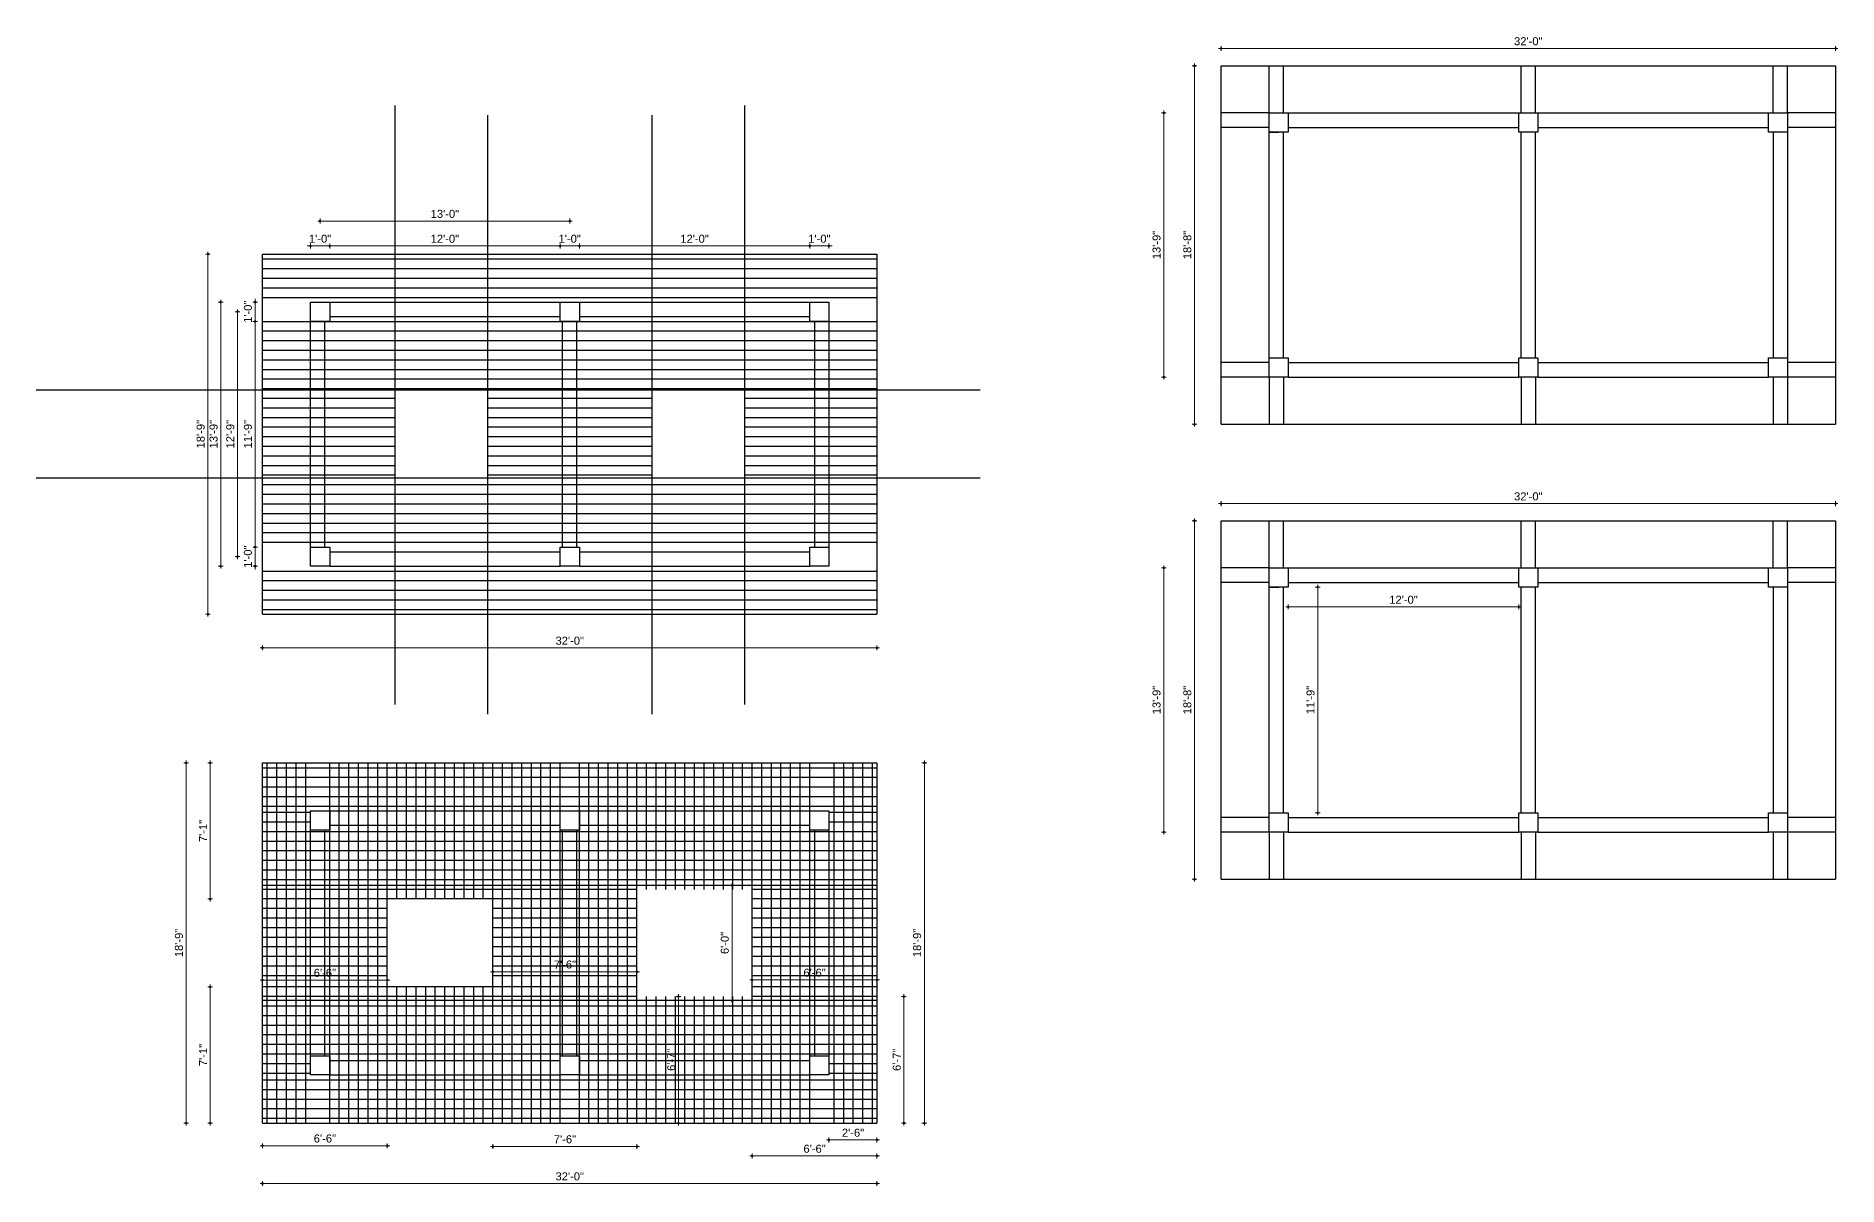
# Model space of a CAD drawing. Header units: inches. Extents: x 6312 to 8628, y -612 to 617.
# Drawn here: x 6312 to 7438, y -612 to 106 of the extents above; entities that cross this region are included whole.
import ezdxf

# ---------------------------------------------------------------- set-up
doc = ezdxf.new("R2010")
doc.units = ezdxf.units.IN
doc.header["$LTSCALE"] = 0.5
doc.header["$MEASUREMENT"] = 0
doc.header["$PDMODE"] = 66
doc.layers.add('hatch', color=9, linetype='Continuous', lineweight=0)
doc.layers.add('Toilet', color=7, linetype='Continuous', lineweight=25)
doc.styles.get("Standard").update_dxf_attribs({"font": 'arial.ttf'})
doc.dimstyles.new('S8', dxfattribs={"dimtxt": 5, "dimasz": 1, "dimexe": 6, "dimexo": 18, "dimgap": 1.9375, "dimtad": 1, "dimdec": 0, "dimzin": 3, "dimdsep": 46, "dimlunit": 4, "dimtxsty": 'Standard', "dimblk": 'dot 2', "dimcen": 12, "dimse1": 1, "dimse2": 1, "dimclrd": 1, "dimclre": 1, "dimclrt": 256, "dimadec": 0, "dimazin": 0, "dimtfac": 0.75, "dimtdec": 0, "dimtix": 1, "dimtmove": 1, "dimatfit": 3, "dimldrblk": 'DOT', "dimfxl": 1, "dimtolj": 1, "dimtzin": 0, "dimlwd": 9, "dimlwe": 9, "dimarcsym": 0})

# ---------------------------------------------------------------- blocks, each defined once
blk = doc.blocks.new('dot1')
at = {"layer": 'hatch'}
h = blk.add_hatch(color=256, dxfattribs=at)
edge = h.paths.add_edge_path()
edge.add_arc((0, 0), 1, 0, 360)
for p, q in [((3, 0), (-3, 0)), ((0, 3), (0, -3))]:
    blk.add_line(p, q, dxfattribs=at)
blk.add_circle((0, 0), 1, dxfattribs=at)
blk = doc.blocks.new('dot 2')
at = {"layer": 'hatch', "xscale": 0.5, "yscale": 0.5, "zscale": 0.5}
blk.add_blockref('dot1', (0, 0), dxfattribs=at)
blk = doc.blocks.new('*D1040')
at = {"layer": 'Defpoints', "color": 0, "transparency": 16777216}
for p in [(7436.8, 98.5), (7052.8, 87.7), (7436.8, 87.7)]:
    blk.add_point(p, dxfattribs=at)
at = {"layer": 'Toilet', "color": 1, "lineweight": 9, "transparency": 16777216}
blk.add_line((7053.8, 98.5), (7435.8, 98.5), dxfattribs=at)
at = {"layer": 'Toilet', "color": 1, "lineweight": 9, "transparency": 16777216, "rotation": 180}
blk.add_blockref('dot 2', (7052.8, 98.5), dxfattribs=at)
at = {"layer": 'Toilet', "color": 1, "lineweight": 9, "transparency": 16777216}
blk.add_blockref('dot 2', (7436.8, 98.5), dxfattribs=at)
at = {"layer": 'Toilet', "transparency": 16777216, "insert": (7244.8, 103), "char_height": 5, "attachment_point": 5}
blk.add_mtext('\\A1;32\'-0"', dxfattribs=at)
blk = doc.blocks.new('_Dot')
at = {"color": 0, "linetype": 'ByBlock', "lineweight": -2}
blk.add_line((-0.5, 0), (-1, 0), dxfattribs=at)
at = {"color": 0, "linetype": 'ByBlock', "const_width": 0.5}
blk.add_lwpolyline([(-0.25, 0, 1), (0.25, 0, 1)], format="xyb", close=True, dxfattribs=at)
blk = doc.blocks.new('*D1051')
at = {"layer": 'Defpoints', "color": 0, "transparency": 16777216}
for p in [(6489.8, -66), (6438.2, -219), (6489.8, -219)]:
    blk.add_point(p, dxfattribs=at)
at = {"layer": 'Toilet', "color": 1, "lineweight": 9, "transparency": 16777216}
blk.add_line((6438.2, -67), (6438.2, -218), dxfattribs=at)
for p, rotation in [((6438.2, -66), 90), ((6438.2, -219), 270)]:
    blk.add_blockref('dot 2', p, dxfattribs=dict(at, rotation=rotation))
at = {"layer": 'Toilet', "transparency": 16777216, "insert": (6433.7, -142.5), "char_height": 5, "attachment_point": 5, "rotation": 90}
blk.add_mtext('\\A1;12\'-9"', dxfattribs=at)
blk = doc.blocks.new('*D1052')
at = {"layer": 'Defpoints', "color": 0, "transparency": 16777216}
for p in [(6483.8, -60), (6449.2, -72), (6483.8, -72)]:
    blk.add_point(p, dxfattribs=at)
at = {"layer": 'Toilet', "color": 1, "lineweight": 9, "transparency": 16777216}
for p, q in [((6449.2, -59), (6449.2, -58)), ((6449.2, -60), (6449.2, -72)), ((6449.2, -73), (6449.2, -74))]:
    blk.add_line(p, q, dxfattribs=at)
for p, rotation in [((6449.2, -60), 270), ((6449.2, -72), 90)]:
    blk.add_blockref('dot 2', p, dxfattribs=dict(at, rotation=rotation))
at = {"layer": 'Toilet', "transparency": 16777216, "insert": (6444.7, -66), "char_height": 5, "attachment_point": 5, "rotation": 90}
blk.add_mtext('\\A1;1\'-0"', dxfattribs=at)
blk = doc.blocks.new('*D1053')
at = {"layer": 'Defpoints', "color": 0, "transparency": 16777216}
for p in [(6483.8, -72), (6449.2, -213), (6483.8, -213)]:
    blk.add_point(p, dxfattribs=at)
at = {"layer": 'Toilet', "color": 1, "lineweight": 9, "transparency": 16777216}
blk.add_line((6449.2, -73), (6449.2, -212), dxfattribs=at)
for p, rotation in [((6449.2, -72), 90), ((6449.2, -213), 270)]:
    blk.add_blockref('dot 2', p, dxfattribs=dict(at, rotation=rotation))
at = {"layer": 'Toilet', "transparency": 16777216, "insert": (6444.7, -142.5), "char_height": 5, "attachment_point": 5, "rotation": 90}
blk.add_mtext('\\A1;11\'-9"', dxfattribs=at)
blk = doc.blocks.new('*D1054')
at = {"layer": 'Defpoints', "color": 0, "transparency": 16777216}
for p in [(6483.8, -213), (6449.2, -225), (6483.8, -225)]:
    blk.add_point(p, dxfattribs=at)
at = {"layer": 'Toilet', "color": 1, "lineweight": 9, "transparency": 16777216}
for p, q in [((6449.2, -212), (6449.2, -211)), ((6449.2, -213), (6449.2, -225)), ((6449.2, -226), (6449.2, -227))]:
    blk.add_line(p, q, dxfattribs=at)
for p, rotation in [((6449.2, -213), 270), ((6449.2, -225), 90)]:
    blk.add_blockref('dot 2', p, dxfattribs=dict(at, rotation=rotation))
at = {"layer": 'Toilet', "transparency": 16777216, "insert": (6444.7, -219), "char_height": 5, "attachment_point": 5, "rotation": 90}
blk.add_mtext('\\A1;1\'-0"', dxfattribs=at)
blk = doc.blocks.new('*D1055')
at = {"layer": 'Defpoints', "color": 0, "transparency": 16777216}
for p in [(6419.7, -30), (6453.8, -30), (6453.8, -255)]:
    blk.add_point(p, dxfattribs=at)
at = {"layer": 'Toilet', "color": 1, "lineweight": 9, "transparency": 16777216}
blk.add_line((6419.7, -254), (6419.7, -31), dxfattribs=at)
for p, rotation in [((6419.7, -30), 90), ((6419.7, -255), 270)]:
    blk.add_blockref('dot 2', p, dxfattribs=dict(at, rotation=rotation))
at = {"layer": 'Toilet', "transparency": 16777216, "insert": (6415.2, -142.5), "char_height": 5, "attachment_point": 5, "rotation": 90}
blk.add_mtext('\\A1;18\'-9"', dxfattribs=at)
blk = doc.blocks.new('*D1057')
at = {"layer": 'Defpoints', "color": 0, "transparency": 16777216}
for p in [(6495.8, -24.9), (6483.8, -60), (6495.8, -60)]:
    blk.add_point(p, dxfattribs=at)
at = {"layer": 'Toilet', "color": 1, "lineweight": 9, "transparency": 16777216}
for p, q in [((6482.8, -24.9), (6481.8, -24.9)), ((6483.8, -24.9), (6495.8, -24.9)), ((6496.8, -24.9), (6497.8, -24.9))]:
    blk.add_line(p, q, dxfattribs=at)
blk.add_blockref('dot 2', (6483.8, -24.9), dxfattribs=at)
at = {"layer": 'Toilet', "color": 1, "lineweight": 9, "transparency": 16777216, "rotation": 180}
blk.add_blockref('dot 2', (6495.8, -24.9), dxfattribs=at)
at = {"layer": 'Toilet', "transparency": 16777216, "insert": (6489.8, -20.4), "char_height": 5, "attachment_point": 5}
blk.add_mtext('\\A1;1\'-0"', dxfattribs=at)
blk = doc.blocks.new('*D1058')
at = {"layer": 'Defpoints', "color": 0, "transparency": 16777216}
for p in [(6639.8, -24.9), (6495.8, -60), (6639.8, -60)]:
    blk.add_point(p, dxfattribs=at)
at = {"layer": 'Toilet', "color": 1, "lineweight": 9, "transparency": 16777216}
blk.add_line((6496.8, -24.9), (6638.8, -24.9), dxfattribs=at)
at = {"layer": 'Toilet', "color": 1, "lineweight": 9, "transparency": 16777216, "rotation": 180}
blk.add_blockref('dot 2', (6495.8, -24.9), dxfattribs=at)
at = {"layer": 'Toilet', "color": 1, "lineweight": 9, "transparency": 16777216}
blk.add_blockref('dot 2', (6639.8, -24.9), dxfattribs=at)
at = {"layer": 'Toilet', "transparency": 16777216, "insert": (6567.8, -20.4), "char_height": 5, "attachment_point": 5}
blk.add_mtext('\\A1;12\'-0"', dxfattribs=at)
blk = doc.blocks.new('*D1059')
at = {"layer": 'Defpoints', "color": 0, "transparency": 16777216}
for p in [(6651.8, -24.9), (6639.8, -60), (6651.8, -60)]:
    blk.add_point(p, dxfattribs=at)
at = {"layer": 'Toilet', "color": 1, "lineweight": 9, "transparency": 16777216}
for p, q in [((6638.8, -24.9), (6637.8, -24.9)), ((6639.8, -24.9), (6651.8, -24.9)), ((6652.8, -24.9), (6653.8, -24.9))]:
    blk.add_line(p, q, dxfattribs=at)
blk.add_blockref('dot 2', (6639.8, -24.9), dxfattribs=at)
at = {"layer": 'Toilet', "color": 1, "lineweight": 9, "transparency": 16777216, "rotation": 180}
blk.add_blockref('dot 2', (6651.8, -24.9), dxfattribs=at)
at = {"layer": 'Toilet', "transparency": 16777216, "insert": (6645.8, -20.4), "char_height": 5, "attachment_point": 5}
blk.add_mtext('\\A1;1\'-0"', dxfattribs=at)
blk = doc.blocks.new('*D1060')
at = {"layer": 'Defpoints', "color": 0, "transparency": 16777216}
for p in [(6795.8, -24.9), (6651.8, -60), (6795.8, -60)]:
    blk.add_point(p, dxfattribs=at)
at = {"layer": 'Toilet', "color": 1, "lineweight": 9, "transparency": 16777216}
blk.add_line((6652.8, -24.9), (6794.8, -24.9), dxfattribs=at)
at = {"layer": 'Toilet', "color": 1, "lineweight": 9, "transparency": 16777216, "rotation": 180}
blk.add_blockref('dot 2', (6651.8, -24.9), dxfattribs=at)
at = {"layer": 'Toilet', "color": 1, "lineweight": 9, "transparency": 16777216}
blk.add_blockref('dot 2', (6795.8, -24.9), dxfattribs=at)
at = {"layer": 'Toilet', "transparency": 16777216, "insert": (6723.8, -20.4), "char_height": 5, "attachment_point": 5}
blk.add_mtext('\\A1;12\'-0"', dxfattribs=at)
blk = doc.blocks.new('*D1061')
at = {"layer": 'Defpoints', "color": 0, "transparency": 16777216}
for p in [(6807.8, -24.9), (6795.8, -60), (6807.8, -60)]:
    blk.add_point(p, dxfattribs=at)
at = {"layer": 'Toilet', "color": 1, "lineweight": 9, "transparency": 16777216}
for p, q in [((6794.8, -24.9), (6793.8, -24.9)), ((6795.8, -24.9), (6807.8, -24.9)), ((6808.8, -24.9), (6809.8, -24.9))]:
    blk.add_line(p, q, dxfattribs=at)
blk.add_blockref('dot 2', (6795.8, -24.9), dxfattribs=at)
at = {"layer": 'Toilet', "color": 1, "lineweight": 9, "transparency": 16777216, "rotation": 180}
blk.add_blockref('dot 2', (6807.8, -24.9), dxfattribs=at)
at = {"layer": 'Toilet', "transparency": 16777216, "insert": (6801.8, -20.4), "char_height": 5, "attachment_point": 5}
blk.add_mtext('\\A1;1\'-0"', dxfattribs=at)
blk = doc.blocks.new('*D1062')
at = {"layer": 'Defpoints', "color": 0, "transparency": 16777216}
for p in [(6453.8, -487.9), (6421.1, -572.9), (6453.8, -572.9)]:
    blk.add_point(p, dxfattribs=at)
at = {"layer": 'Toilet', "color": 1, "lineweight": 9, "transparency": 16777216}
blk.add_line((6421.1, -488.9), (6421.1, -571.9), dxfattribs=at)
for p, rotation in [((6421.1, -487.9), 90), ((6421.1, -572.9), 270)]:
    blk.add_blockref('dot 2', p, dxfattribs=dict(at, rotation=rotation))
at = {"layer": 'Toilet', "transparency": 16777216, "insert": (6416.7, -530.4), "char_height": 5, "attachment_point": 5, "rotation": 90}
blk.add_mtext('\\A1;7\'-1"', dxfattribs=at)
blk = doc.blocks.new('*D1065')
at = {"layer": 'Defpoints', "color": 0, "transparency": 16777216}
for p in [(6406.1, -347.9), (6456.8, -347.9), (6456.8, -572.9)]:
    blk.add_point(p, dxfattribs=at)
at = {"layer": 'Toilet', "color": 1, "lineweight": 9, "transparency": 16777216}
blk.add_line((6406.1, -571.9), (6406.1, -348.9), dxfattribs=at)
for p, rotation in [((6406.1, -347.9), 90), ((6406.1, -572.9), 270)]:
    blk.add_blockref('dot 2', p, dxfattribs=dict(at, rotation=rotation))
at = {"layer": 'Toilet', "transparency": 16777216, "insert": (6401.6, -460.4), "char_height": 5, "attachment_point": 5, "rotation": 90}
blk.add_mtext('\\A1;18\'-9"', dxfattribs=at)
blk = doc.blocks.new('*D1043')
at = {"layer": 'Defpoints', "color": 0, "transparency": 16777216}
for p in [(6453.8, -438.9), (6531.8, -438.9), (6453.8, -587.1)]:
    blk.add_point(p, dxfattribs=at)
at = {"layer": 'Toilet', "color": 1, "lineweight": 9, "transparency": 16777216}
blk.add_line((6530.8, -587.1), (6454.8, -587.1), dxfattribs=at)
at = {"layer": 'Toilet', "color": 1, "lineweight": 9, "transparency": 16777216, "rotation": 180}
blk.add_blockref('dot 2', (6453.8, -587.1), dxfattribs=at)
at = {"layer": 'Toilet', "color": 1, "lineweight": 9, "transparency": 16777216}
blk.add_blockref('dot 2', (6531.8, -587.1), dxfattribs=at)
at = {"layer": 'Toilet', "transparency": 16777216, "insert": (6492.8, -582.6), "char_height": 5, "attachment_point": 5}
blk.add_mtext('\\A1;6\'-6"', dxfattribs=at)
blk = doc.blocks.new('*D1044')
at = {"layer": 'Defpoints', "color": 0, "transparency": 16777216}
for p in [(6597.8, -468.9), (6687.8, -468.9), (6597.8, -587.6)]:
    blk.add_point(p, dxfattribs=at)
at = {"layer": 'Toilet', "color": 1, "lineweight": 9, "transparency": 16777216}
blk.add_line((6686.8, -587.6), (6598.8, -587.6), dxfattribs=at)
at = {"layer": 'Toilet', "color": 1, "lineweight": 9, "transparency": 16777216, "rotation": 180}
blk.add_blockref('dot 2', (6597.8, -587.6), dxfattribs=at)
at = {"layer": 'Toilet', "color": 1, "lineweight": 9, "transparency": 16777216}
blk.add_blockref('dot 2', (6687.8, -587.6), dxfattribs=at)
at = {"layer": 'Toilet', "transparency": 16777216, "insert": (6642.8, -583.1), "char_height": 5, "attachment_point": 5}
blk.add_mtext('\\A1;7\'-6"', dxfattribs=at)
blk = doc.blocks.new('*D1045')
at = {"layer": 'Defpoints', "color": 0, "transparency": 16777216}
for p in [(6759.8, -480.9), (6837.8, -480.9), (6759.8, -593.5)]:
    blk.add_point(p, dxfattribs=at)
at = {"layer": 'Toilet', "color": 1, "lineweight": 9, "transparency": 16777216}
blk.add_line((6836.8, -593.5), (6760.8, -593.5), dxfattribs=at)
at = {"layer": 'Toilet', "color": 1, "lineweight": 9, "transparency": 16777216, "rotation": 180}
blk.add_blockref('dot 2', (6759.8, -593.5), dxfattribs=at)
at = {"layer": 'Toilet', "color": 1, "lineweight": 9, "transparency": 16777216}
blk.add_blockref('dot 2', (6837.8, -593.5), dxfattribs=at)
at = {"layer": 'Toilet', "transparency": 16777216, "insert": (6798.8, -589), "char_height": 5, "attachment_point": 5}
blk.add_mtext('\\A1;6\'-6"', dxfattribs=at)
blk = doc.blocks.new('*D1047')
at = {"layer": 'Defpoints', "color": 0, "transparency": 16777216}
for p in [(6765.8, -347.9), (6867.4, -347.9), (6765.8, -572.9)]:
    blk.add_point(p, dxfattribs=at)
at = {"layer": 'Toilet', "color": 1, "lineweight": 9, "transparency": 16777216}
blk.add_line((6867.4, -571.9), (6867.4, -348.9), dxfattribs=at)
for p, rotation in [((6867.4, -347.9), 90), ((6867.4, -572.9), 270)]:
    blk.add_blockref('dot 2', p, dxfattribs=dict(at, rotation=rotation))
at = {"layer": 'Toilet', "transparency": 16777216, "insert": (6862.9, -460.4), "char_height": 5, "attachment_point": 5, "rotation": 90}
blk.add_mtext('\\A1;18\'-9"', dxfattribs=at)
blk = doc.blocks.new('*D1048')
at = {"layer": 'Defpoints', "color": 0, "transparency": 16777216}
for p in [(6807.8, -535.9), (6837.8, -535.9), (6807.8, -583.5)]:
    blk.add_point(p, dxfattribs=at)
at = {"layer": 'Toilet', "color": 1, "lineweight": 9, "transparency": 16777216}
blk.add_line((6836.8, -583.5), (6808.8, -583.5), dxfattribs=at)
at = {"layer": 'Toilet', "color": 1, "lineweight": 9, "transparency": 16777216, "rotation": 180}
blk.add_blockref('dot 2', (6807.8, -583.5), dxfattribs=at)
at = {"layer": 'Toilet', "color": 1, "lineweight": 9, "transparency": 16777216}
blk.add_blockref('dot 2', (6837.8, -583.5), dxfattribs=at)
at = {"layer": 'Toilet', "transparency": 16777216, "insert": (6822.8, -579), "char_height": 5, "attachment_point": 5}
blk.add_mtext('\\A1;2\'-6"', dxfattribs=at)
blk = doc.blocks.new('*D1050')
at = {"layer": 'Defpoints', "color": 0, "transparency": 16777216}
for p in [(6729.8, -424.4), (6729.8, -496.4), (6747.2, -496.4)]:
    blk.add_point(p, dxfattribs=at)
at = {"layer": 'Toilet', "color": 1, "lineweight": 9, "transparency": 16777216}
blk.add_line((6747.2, -425.4), (6747.2, -495.4), dxfattribs=at)
for p, rotation in [((6747.2, -424.4), 90), ((6747.2, -496.4), 270)]:
    blk.add_blockref('dot 2', p, dxfattribs=dict(at, rotation=rotation))
at = {"layer": 'Toilet', "transparency": 16777216, "insert": (6742.7, -460.4), "char_height": 5, "attachment_point": 5, "rotation": 90}
blk.add_mtext('\\A1;6\'-0"', dxfattribs=at)
blk = doc.blocks.new('*D1066')
at = {"layer": 'Defpoints', "color": 0, "transparency": 16777216}
for p in [(6597.8, -478.4), (6597.8, -480.9), (6687.8, -480.9)]:
    blk.add_point(p, dxfattribs=at)
at = {"layer": 'Toilet', "color": 1, "lineweight": 9, "transparency": 16777216}
blk.add_line((6686.8, -478.4), (6598.8, -478.4), dxfattribs=at)
at = {"layer": 'Toilet', "color": 1, "lineweight": 9, "transparency": 16777216, "rotation": 180}
blk.add_blockref('dot 2', (6597.8, -478.4), dxfattribs=at)
at = {"layer": 'Toilet', "color": 1, "lineweight": 9, "transparency": 16777216}
blk.add_blockref('dot 2', (6687.8, -478.4), dxfattribs=at)
at = {"layer": 'Toilet', "transparency": 16777216, "insert": (6642.8, -473.9), "char_height": 5, "attachment_point": 5}
blk.add_mtext('\\A1;7\'-6"', dxfattribs=at)
blk = doc.blocks.new('*D1067')
at = {"layer": 'Defpoints', "color": 0, "transparency": 16777216}
for p in [(6453.8, -480.9), (6453.8, -483.6), (6531.8, -480.9)]:
    blk.add_point(p, dxfattribs=at)
at = {"layer": 'Toilet', "color": 1, "lineweight": 9, "transparency": 16777216}
blk.add_line((6530.8, -483.6), (6454.8, -483.6), dxfattribs=at)
at = {"layer": 'Toilet', "color": 1, "lineweight": 9, "transparency": 16777216, "rotation": 180}
blk.add_blockref('dot 2', (6453.8, -483.6), dxfattribs=at)
at = {"layer": 'Toilet', "color": 1, "lineweight": 9, "transparency": 16777216}
blk.add_blockref('dot 2', (6531.8, -483.6), dxfattribs=at)
at = {"layer": 'Toilet', "transparency": 16777216, "insert": (6492.8, -479.1), "char_height": 5, "attachment_point": 5}
blk.add_mtext('\\A1;6\'-6"', dxfattribs=at)
blk = doc.blocks.new('*D1068')
at = {"layer": 'Defpoints', "color": 0, "transparency": 16777216}
for p in [(6759.8, -480.9), (6759.8, -483.5), (6837.8, -480.9)]:
    blk.add_point(p, dxfattribs=at)
at = {"layer": 'Toilet', "color": 1, "lineweight": 9, "transparency": 16777216}
blk.add_line((6836.8, -483.5), (6760.8, -483.5), dxfattribs=at)
at = {"layer": 'Toilet', "color": 1, "lineweight": 9, "transparency": 16777216, "rotation": 180}
blk.add_blockref('dot 2', (6759.8, -483.5), dxfattribs=at)
at = {"layer": 'Toilet', "color": 1, "lineweight": 9, "transparency": 16777216}
blk.add_blockref('dot 2', (6837.8, -483.5), dxfattribs=at)
at = {"layer": 'Toilet', "transparency": 16777216, "insert": (6798.8, -479), "char_height": 5, "attachment_point": 5}
blk.add_mtext('\\A1;6\'-6"', dxfattribs=at)
blk = doc.blocks.new('*D1077')
at = {"layer": 'Defpoints', "color": 0, "transparency": 16777216}
for p in [(7082.8, 58.2), (7017, -106.8), (7082.8, -106.8)]:
    blk.add_point(p, dxfattribs=at)
at = {"layer": 'Toilet', "color": 1, "lineweight": 9, "transparency": 16777216}
blk.add_line((7017, 57.2), (7017, -105.8), dxfattribs=at)
for p, rotation in [((7017, 58.2), 90), ((7017, -106.8), 270)]:
    blk.add_blockref('dot 2', p, dxfattribs=dict(at, rotation=rotation))
at = {"layer": 'Toilet', "transparency": 16777216, "insert": (7012.5, -24.3), "char_height": 5, "attachment_point": 5, "rotation": 90}
blk.add_mtext('\\A1;13\'-9"', dxfattribs=at)
blk = doc.blocks.new('*D1091')
at = {"layer": 'Defpoints', "color": 0, "transparency": 16777216}
for p in [(7436.8, -185.9), (7052.8, -196.6), (7436.8, -196.6)]:
    blk.add_point(p, dxfattribs=at)
at = {"layer": 'Toilet', "color": 1, "lineweight": 9, "transparency": 16777216}
blk.add_line((7053.8, -185.9), (7435.8, -185.9), dxfattribs=at)
at = {"layer": 'Toilet', "color": 1, "lineweight": 9, "transparency": 16777216, "rotation": 180}
blk.add_blockref('dot 2', (7052.8, -185.9), dxfattribs=at)
at = {"layer": 'Toilet', "color": 1, "lineweight": 9, "transparency": 16777216}
blk.add_blockref('dot 2', (7436.8, -185.9), dxfattribs=at)
at = {"layer": 'Toilet', "transparency": 16777216, "insert": (7244.8, -181.4), "char_height": 5, "attachment_point": 5}
blk.add_mtext('\\A1;32\'-0"', dxfattribs=at)
blk = doc.blocks.new('*D1090')
at = {"layer": 'Defpoints', "color": 0, "transparency": 16777216}
for p in [(7082.8, -226.1), (7017, -391.1), (7082.8, -391.1)]:
    blk.add_point(p, dxfattribs=at)
at = {"layer": 'Toilet', "color": 1, "lineweight": 9, "transparency": 16777216}
blk.add_line((7017, -227.1), (7017, -390.1), dxfattribs=at)
for p, rotation in [((7017, -226.1), 90), ((7017, -391.1), 270)]:
    blk.add_blockref('dot 2', p, dxfattribs=dict(at, rotation=rotation))
at = {"layer": 'Toilet', "transparency": 16777216, "insert": (7012.5, -308.6), "char_height": 5, "attachment_point": 5, "rotation": 90}
blk.add_mtext('\\A1;13\'-9"', dxfattribs=at)
blk = doc.blocks.new('*D1094')
at = {"layer": 'Defpoints', "color": 0, "transparency": 16777216}
for p in [(7091.8, -238.1), (7113.2, -238.1), (7091.8, -379.1)]:
    blk.add_point(p, dxfattribs=at)
at = {"layer": 'Toilet', "color": 1, "lineweight": 9, "transparency": 16777216}
blk.add_line((7113.2, -378.1), (7113.2, -239.1), dxfattribs=at)
for p, rotation in [((7113.2, -238.1), 90), ((7113.2, -379.1), 270)]:
    blk.add_blockref('dot 2', p, dxfattribs=dict(at, rotation=rotation))
at = {"layer": 'Toilet', "transparency": 16777216, "insert": (7108.7, -308.6), "char_height": 5, "attachment_point": 5, "rotation": 90}
blk.add_mtext('\\A1;11\'-9"', dxfattribs=at)

msp = doc.modelspace()

# ---------------------------------------------------------------- linework, layer by layer
at = {"layer": 'Toilet'}
for p, q in [((7052.8, 87.7), (7436.8, 87.7)), ((7052.8, -136.3), (7052.8, 87.7)), ((7082.8, 58.2), (7082.8, 87.7)), ((7091.8, 58.2), (7091.8, 87.7)), ((7240.3, 58.2), (7240.3, 87.7)), ((7249.3, 58.2), (7249.3, 87.7)), ((7397.8, 58.2), (7397.8, 87.7)), ((7406.8, 58.2), (7406.8, 87.7)), ((7436.8, 87.7), (7436.8, -136.3)), ((6536.6, 62.9), (6536.6, -311.4)), ((6594.5, 56.9), (6594.5, -317.4)), ((6697.1, 56.9), (6697.1, -317.4)), ((6755, 62.9), (6755, -311.4)), ((7082.8, 58.2), (7052.8, 58.2)), ((7094.8, 58.2), (7238.8, 58.2)), ((7250.8, 58.2), (7394.8, 58.2)), ((7436.8, 58.2), (7406.8, 58.2)), ((7082.8, 49.2), (7052.8, 49.2)), ((7082.8, -94.8), (7082.8, 46.2)), ((7082.8, 46.2), (7088.8, 46.2)), ((7091.8, -94.8), (7091.8, 46.2)), ((7094.8, 49.2), (7238.8, 49.2)), ((7240.3, -94.8), (7240.3, 46.2)), ((7249.3, -94.8), (7249.3, 46.2)), ((7250.8, 49.2), (7394.8, 49.2)), ((7397.8, 46.2), (7397.8, -94.8)), ((7436.8, 49.2), (7406.8, 49.2)), ((7406.8, 46.2), (7406.8, -94.8)), ((6453.8, -30), (6837.8, -30)), ((6453.8, -255), (6453.8, -30)), ((6453.8, -33), (6837.8, -33)), ((6837.8, -30), (6837.8, -255)), ((6453.8, -39), (6837.8, -39)), ((6453.8, -45), (6837.8, -45)), ((6453.8, -51), (6837.8, -51)), ((6453.8, -57), (6837.8, -57)), ((6495.8, -60), (6639.8, -60)), ((6651.8, -60), (6795.8, -60)), ((6453.8, -72), (6837.8, -72)), ((6453.8, -78), (6837.8, -78)), ((6483.8, -213), (6483.8, -72)), ((6492.8, -213), (6492.8, -72)), ((6495.8, -69), (6639.8, -69)), ((6641.3, -213), (6641.3, -72)), ((6650.3, -213), (6650.3, -72)), ((6651.8, -69), (6795.8, -69)), ((6798.8, -72), (6798.8, -213)), ((6807.8, -72), (6807.8, -213)), ((6453.8, -84), (6837.8, -84)), ((6453.8, -90), (6837.8, -90)), ((6453.8, -96), (6837.8, -96)), ((7082.8, -97.8), (7052.8, -97.8)), ((7094.8, -97.8), (7238.8, -97.8)), ((7250.8, -97.8), (7394.8, -97.8)), ((7436.8, -97.8), (7406.8, -97.8)), ((6453.8, -102), (6837.8, -102)), ((6453.8, -108), (6837.8, -108)), ((7082.8, -106.8), (7052.8, -106.8)), ((7082.8, -106.8), (7082.8, -136.3)), ((7091.8, -106.8), (7091.8, -136.3)), ((7094.8, -106.8), (7238.8, -106.8)), ((7240.3, -106.8), (7240.3, -136.3)), ((7249.3, -106.8), (7249.3, -136.3)), ((7250.8, -106.8), (7394.8, -106.8)), ((7397.8, -106.8), (7397.8, -136.3)), ((7436.8, -106.8), (7406.8, -106.8)), ((7406.8, -106.8), (7406.8, -136.3)), ((6902.2, -115), (6312.3, -115)), ((6453.8, -114), (6837.8, -114)), ((6453.8, -120), (6536.6, -120)), ((6594.5, -120), (6697.1, -120)), ((6755, -120), (6837.8, -120)), ((6453.8, -126), (6536.6, -126)), ((6453.8, -132), (6536.6, -132)), ((6594.5, -126), (6697.1, -126)), ((6594.5, -132), (6697.1, -132)), ((6755, -126), (6837.8, -126)), ((6755, -132), (6837.8, -132)), ((6453.8, -138), (6536.6, -138)), ((6453.8, -144), (6536.6, -144)), ((6594.5, -138), (6697.1, -138)), ((6594.5, -144), (6697.1, -144)), ((6755, -138), (6837.8, -138)), ((6755, -144), (6837.8, -144)), ((7052.8, -136.3), (7436.8, -136.3)), ((6453.8, -150), (6536.6, -150)), ((6453.8, -156), (6536.6, -156)), ((6594.5, -150), (6697.1, -150)), ((6594.5, -156), (6697.1, -156)), ((6755, -150), (6837.8, -150)), ((6755, -156), (6837.8, -156)), ((6453.8, -162), (6536.6, -162)), ((6453.8, -168), (6536.6, -168)), ((6594.5, -162), (6697.1, -162)), ((6594.5, -168), (6697.1, -168)), ((6755, -162), (6837.8, -162)), ((6755, -168), (6837.8, -168)), ((6902.2, -170), (6312.3, -170)), ((6453.8, -174), (6837.8, -174)), ((6453.8, -180), (6837.8, -180)), ((6453.8, -186), (6837.8, -186)), ((6453.8, -192), (6837.8, -192)), ((6453.8, -198), (6837.8, -198)), ((7052.8, -196.6), (7436.8, -196.6)), ((7052.8, -420.6), (7052.8, -196.6)), ((7082.8, -226.1), (7082.8, -196.6)), ((7091.8, -226.1), (7091.8, -196.6)), ((7240.3, -226.1), (7240.3, -196.6)), ((7249.3, -226.1), (7249.3, -196.6)), ((7397.8, -226.1), (7397.8, -196.6)), ((7406.8, -226.1), (7406.8, -196.6)), ((7436.8, -196.6), (7436.8, -420.6)), ((6453.8, -204), (6837.8, -204)), ((6453.8, -210), (6837.8, -210)), ((6495.8, -216), (6639.8, -216)), ((6495.8, -225), (6639.8, -225)), ((6651.8, -216), (6795.8, -216)), ((6651.8, -225), (6795.8, -225)), ((6453.8, -228), (6837.8, -228)), ((6453.8, -234), (6837.8, -234)), ((7082.8, -226.1), (7052.8, -226.1)), ((7082.8, -235.1), (7052.8, -235.1)), ((7094.8, -226.1), (7238.8, -226.1)), ((7094.8, -235.1), (7238.8, -235.1)), ((7250.8, -226.1), (7394.8, -226.1)), ((7250.8, -235.1), (7394.8, -235.1)), ((7436.8, -226.1), (7406.8, -226.1)), ((7436.8, -235.1), (7406.8, -235.1)), ((6453.8, -240), (6837.8, -240)), ((6453.8, -246), (6837.8, -246)), ((7082.8, -379.1), (7082.8, -238.1)), ((7082.8, -238.1), (7088.8, -238.1)), ((7091.8, -379.1), (7091.8, -238.1)), ((7240.3, -379.1), (7240.3, -238.1)), ((7249.3, -379.1), (7249.3, -238.1)), ((7397.8, -238.1), (7397.8, -379.1)), ((7406.8, -238.1), (7406.8, -379.1)), ((6453.8, -252), (6837.8, -252)), ((6453.8, -255), (6837.8, -255)), ((6453.8, -347.9), (6837.8, -347.9)), ((6453.8, -572.9), (6453.8, -347.9)), ((6456.8, -572.9), (6456.8, -347.9)), ((6462.8, -572.9), (6462.8, -347.9)), ((6468.8, -572.9), (6468.8, -347.9)), ((6474.8, -572.9), (6474.8, -347.9)), ((6480.8, -572.9), (6480.8, -347.9)), ((6495.8, -572.9), (6495.8, -347.9)), ((6501.8, -572.9), (6501.8, -347.9)), ((6507.8, -572.9), (6507.8, -347.9)), ((6513.8, -572.9), (6513.8, -347.9)), ((6519.8, -572.9), (6519.8, -347.9)), ((6525.8, -572.9), (6525.8, -347.9)), ((6531.8, -572.9), (6531.8, -347.9)), ((6537.8, -432.9), (6537.8, -347.9)), ((6543.8, -432.9), (6543.8, -347.9)), ((6549.8, -432.9), (6549.8, -347.9)), ((6555.8, -432.9), (6555.8, -347.9)), ((6561.8, -432.9), (6561.8, -347.9)), ((6567.8, -432.9), (6567.8, -347.9)), ((6573.8, -432.9), (6573.8, -347.9)), ((6579.8, -432.9), (6579.8, -347.9)), ((6585.8, -432.9), (6585.8, -347.9)), ((6591.8, -432.9), (6591.8, -347.9)), ((6597.8, -572.9), (6597.8, -347.9)), ((6603.8, -572.9), (6603.8, -347.9)), ((6609.8, -572.9), (6609.8, -347.9)), ((6615.8, -572.9), (6615.8, -347.9)), ((6621.8, -572.9), (6621.8, -347.9)), ((6627.8, -572.9), (6627.8, -347.9)), ((6633.8, -572.9), (6633.8, -347.9)), ((6639.8, -572.9), (6639.8, -347.9)), ((6651.8, -572.9), (6651.8, -347.9)), ((6657.8, -572.9), (6657.8, -347.9)), ((6663.8, -572.9), (6663.8, -347.9)), ((6669.8, -572.9), (6669.8, -347.9)), ((6675.8, -572.9), (6675.8, -347.9)), ((6681.8, -572.9), (6681.8, -347.9)), ((6687.8, -572.9), (6687.8, -347.9)), ((6693.8, -426.9), (6693.8, -347.9)), ((6699.8, -426.9), (6699.8, -347.9)), ((6705.8, -426.9), (6705.8, -347.9)), ((6711.8, -426.9), (6711.8, -347.9)), ((6717.8, -426.9), (6717.8, -347.9)), ((6723.8, -426.9), (6723.8, -347.9)), ((6729.8, -426.9), (6729.8, -347.9)), ((6735.8, -426.9), (6735.8, -347.9)), ((6741.8, -426.9), (6741.8, -347.9)), ((6747.8, -426.9), (6747.8, -347.9)), ((6753.8, -426.9), (6753.8, -347.9)), ((6759.8, -572.9), (6759.8, -347.9)), ((6765.8, -572.9), (6765.8, -347.9)), ((6771.8, -572.9), (6771.8, -347.9)), ((6777.8, -572.9), (6777.8, -347.9)), ((6783.8, -572.9), (6783.8, -347.9)), ((6789.8, -572.9), (6789.8, -347.9)), ((6795.8, -572.9), (6795.8, -347.9)), ((6810.8, -347.9), (6810.8, -572.9)), ((6816.8, -347.9), (6816.8, -572.9)), ((6822.8, -347.9), (6822.8, -572.9)), ((6828.8, -347.9), (6828.8, -572.9)), ((6834.8, -347.9), (6834.8, -572.9)), ((6837.8, -347.9), (6837.8, -572.9)), ((6453.8, -350.9), (6837.8, -350.9)), ((6453.8, -356.9), (6837.8, -356.9)), ((6453.8, -362.9), (6837.8, -362.9)), ((6453.8, -368.9), (6837.8, -368.9)), ((6453.8, -374.9), (6837.8, -374.9)), ((6483.8, -378.9), (6453.8, -378.9)), ((6495.8, -377.9), (6639.8, -377.9)), ((6651.8, -377.9), (6795.8, -377.9)), ((6837.8, -378.9), (6807.8, -378.9)), ((7082.8, -382.1), (7052.8, -382.1)), ((7094.8, -382.1), (7238.8, -382.1)), ((7250.8, -382.1), (7394.8, -382.1)), ((7436.8, -382.1), (7406.8, -382.1)), ((6483.8, -384.9), (6453.8, -384.9)), ((6837.8, -390.9), (6453.8, -390.9)), ((6483.8, -530.9), (6483.8, -389.9)), ((6492.8, -530.9), (6492.8, -389.9)), ((6495.8, -386.9), (6639.8, -386.9)), ((6641.3, -530.9), (6641.3, -389.9)), ((6650.3, -530.9), (6650.3, -389.9)), ((6651.8, -386.9), (6795.8, -386.9)), ((6798.8, -389.9), (6798.8, -530.9)), ((6837.8, -384.9), (6807.8, -384.9)), ((6807.8, -389.9), (6807.8, -530.9)), ((7082.8, -391.1), (7052.8, -391.1)), ((7082.8, -391.1), (7082.8, -420.6)), ((7091.8, -391.1), (7091.8, -420.6)), ((7094.8, -391.1), (7238.8, -391.1)), ((7240.3, -391.1), (7240.3, -420.6)), ((7249.3, -391.1), (7249.3, -420.6)), ((7250.8, -391.1), (7394.8, -391.1)), ((7397.8, -391.1), (7397.8, -420.6)), ((7436.8, -391.1), (7406.8, -391.1)), ((7406.8, -391.1), (7406.8, -420.6)), ((6837.8, -396.9), (6453.8, -396.9)), ((6837.8, -402.9), (6453.8, -402.9)), ((6837.8, -408.9), (6453.8, -408.9)), ((6837.8, -414.9), (6453.8, -414.9)), ((6837.8, -420.9), (6453.8, -420.9)), ((6837.8, -424.4), (6453.8, -424.4)), ((6687.8, -426.9), (6453.8, -426.9)), ((6837.8, -426.9), (6759.8, -426.9)), ((7052.8, -420.6), (7436.8, -420.6)), ((6687.8, -432.9), (6453.8, -432.9)), ((6531.8, -438.9), (6453.8, -438.9)), ((6687.8, -438.9), (6597.8, -438.9)), ((6837.8, -432.9), (6759.8, -432.9)), ((6837.8, -438.9), (6759.8, -438.9)), ((6531.8, -444.9), (6453.8, -444.9)), ((6687.8, -444.9), (6597.8, -444.9)), ((6837.8, -444.9), (6759.8, -444.9)), ((6531.8, -450.9), (6453.8, -450.9)), ((6531.8, -456.9), (6453.8, -456.9)), ((6687.8, -450.9), (6597.8, -450.9)), ((6687.8, -456.9), (6597.8, -456.9)), ((6837.8, -450.9), (6759.8, -450.9)), ((6837.8, -456.9), (6759.8, -456.9)), ((6531.8, -462.9), (6453.8, -462.9)), ((6531.8, -468.9), (6453.8, -468.9)), ((6687.8, -462.9), (6597.8, -462.9)), ((6687.8, -468.9), (6597.8, -468.9)), ((6837.8, -462.9), (6759.8, -462.9)), ((6837.8, -468.9), (6759.8, -468.9)), ((6531.8, -474.9), (6453.8, -474.9)), ((6531.8, -480.9), (6453.8, -480.9)), ((6687.8, -474.9), (6597.8, -474.9)), ((6687.8, -480.9), (6597.8, -480.9)), ((6837.8, -474.9), (6759.8, -474.9)), ((6837.8, -480.9), (6759.8, -480.9)), ((6687.8, -487.9), (6453.8, -487.9)), ((6687.8, -493.9), (6453.8, -493.9)), ((6537.8, -572.9), (6537.8, -487.9)), ((6543.8, -572.9), (6543.8, -487.9)), ((6549.8, -572.9), (6549.8, -487.9)), ((6555.8, -572.9), (6555.8, -487.9)), ((6561.8, -572.9), (6561.8, -487.9)), ((6567.8, -572.9), (6567.8, -487.9)), ((6573.8, -572.9), (6573.8, -487.9)), ((6579.8, -572.9), (6579.8, -487.9)), ((6585.8, -572.9), (6585.8, -487.9)), ((6591.8, -572.9), (6591.8, -487.9)), ((6693.8, -572.9), (6693.8, -493.9)), ((6699.8, -572.9), (6699.8, -493.9)), ((6705.8, -572.9), (6705.8, -493.9)), ((6711.8, -572.9), (6711.8, -493.9)), ((6717.8, -572.9), (6717.8, -493.9)), ((6723.8, -572.9), (6723.8, -493.9)), ((6729.8, -572.9), (6729.8, -493.9)), ((6735.8, -572.9), (6735.8, -493.9)), ((6741.8, -572.9), (6741.8, -493.9)), ((6747.8, -572.9), (6747.8, -493.9)), ((6753.8, -572.9), (6753.8, -493.9)), ((6837.8, -487.9), (6759.8, -487.9)), ((6837.8, -493.9), (6759.8, -493.9)), ((6837.8, -496.4), (6453.8, -496.4)), ((6837.8, -499.9), (6453.8, -499.9)), ((6837.8, -505.9), (6453.8, -505.9)), ((6837.8, -511.9), (6453.8, -511.9)), ((6837.8, -517.9), (6453.8, -517.9)), ((6837.8, -523.9), (6453.8, -523.9)), ((6837.8, -529.9), (6453.8, -529.9)), ((6483.8, -535.9), (6453.8, -535.9)), ((6495.8, -533.9), (6639.8, -533.9)), ((6651.8, -533.9), (6795.8, -533.9)), ((6837.8, -535.9), (6807.8, -535.9)), ((6483.8, -541.9), (6453.8, -541.9)), ((6453.8, -545.9), (6837.8, -545.9)), ((6495.8, -542.9), (6639.8, -542.9)), ((6651.8, -542.9), (6795.8, -542.9)), ((6837.8, -541.9), (6807.8, -541.9)), ((6453.8, -551.9), (6837.8, -551.9)), ((6453.8, -557.9), (6837.8, -557.9)), ((6453.8, -563.9), (6837.8, -563.9)), ((6453.8, -569.9), (6837.8, -569.9)), ((6453.8, -572.9), (6837.8, -572.9))]:
    msp.add_line(p, q, dxfattribs=at)
for points in [[(7082.8, 58.2), (7094.8, 58.2), (7094.8, 46.2), (7082.8, 46.2)], [(7238.8, 58.2), (7250.8, 58.2), (7250.8, 46.2), (7238.8, 46.2)], [(7394.8, 58.2), (7406.8, 58.2), (7406.8, 46.2), (7394.8, 46.2)], [(6483.8, -60), (6495.8, -60), (6495.8, -72), (6483.8, -72)], [(6639.8, -60), (6651.8, -60), (6651.8, -72), (6639.8, -72)], [(6795.8, -60), (6807.8, -60), (6807.8, -72), (6795.8, -72)], [(7082.8, -94.8), (7094.8, -94.8), (7094.8, -106.8), (7082.8, -106.8)], [(7238.8, -94.8), (7250.8, -94.8), (7250.8, -106.8), (7238.8, -106.8)], [(7394.8, -94.8), (7406.8, -94.8), (7406.8, -106.8), (7394.8, -106.8)], [(6483.8, -213), (6495.8, -213), (6495.8, -225), (6483.8, -225)], [(6639.8, -213), (6651.8, -213), (6651.8, -225), (6639.8, -225)], [(6795.8, -213), (6807.8, -213), (6807.8, -225), (6795.8, -225)], [(7082.8, -226.1), (7094.8, -226.1), (7094.8, -238.1), (7082.8, -238.1)], [(7238.8, -226.1), (7250.8, -226.1), (7250.8, -238.1), (7238.8, -238.1)], [(7394.8, -226.1), (7406.8, -226.1), (7406.8, -238.1), (7394.8, -238.1)], [(6483.8, -377.9), (6495.8, -377.9), (6495.8, -389.9), (6483.8, -389.9)], [(6639.8, -377.9), (6651.8, -377.9), (6651.8, -389.9), (6639.8, -389.9)], [(6795.8, -377.9), (6807.8, -377.9), (6807.8, -389.9), (6795.8, -389.9)], [(7082.8, -379.1), (7094.8, -379.1), (7094.8, -391.1), (7082.8, -391.1)], [(7238.8, -379.1), (7250.8, -379.1), (7250.8, -391.1), (7238.8, -391.1)], [(7394.8, -379.1), (7406.8, -379.1), (7406.8, -391.1), (7394.8, -391.1)], [(6483.8, -530.9), (6495.8, -530.9), (6495.8, -542.9), (6483.8, -542.9)], [(6639.8, -530.9), (6651.8, -530.9), (6651.8, -542.9), (6639.8, -542.9)], [(6795.8, -530.9), (6807.8, -530.9), (6807.8, -542.9), (6795.8, -542.9)]]:
    msp.add_lwpolyline(points, close=True, dxfattribs=at)

# ---------------------------------------------------------------- dimensions: what is measured, and where the dimension line sits
for base, p1, p2, picture, middle in [((7436.8, 98.5), (7052.8, 87.7), (7436.8, 87.7), '*D1040', (7244.8, 103)), ((6495.8, -24.9), (6483.8, -60), (6495.8, -60), '*D1057', (6489.8, -20.4)), ((6639.8, -24.9), (6495.8, -60), (6639.8, -60), '*D1058', (6567.8, -20.4)), ((6651.8, -24.9), (6639.8, -60), (6651.8, -60), '*D1059', (6645.8, -20.4)), ((6795.8, -24.9), (6651.8, -60), (6795.8, -60), '*D1060', (6723.8, -20.4)), ((6807.8, -24.9), (6795.8, -60), (6807.8, -60), '*D1061', (6801.8, -20.4)), ((7436.8, -185.9), (7052.8, -196.6), (7436.8, -196.6), '*D1091', (7244.8, -181.4)), ((6453.8, -587.1), (6531.8, -438.9), (6453.8, -438.9), '*D1043', (6492.8, -582.6)), ((6597.8, -587.6), (6687.8, -468.9), (6597.8, -468.9), '*D1044', (6642.8, -583.1)), ((6597.8, -478.4), (6687.8, -480.9), (6597.8, -480.9), '*D1066', (6642.8, -473.9)), ((6453.8, -483.6), (6531.8, -480.9), (6453.8, -480.9), '*D1067', (6492.8, -479.1)), ((6759.8, -483.5), (6837.8, -480.9), (6759.8, -480.9), '*D1068', (6798.8, -479)), ((6759.8, -593.5), (6837.8, -480.9), (6759.8, -480.9), '*D1045', (6798.8, -589)), ((6807.8, -583.5), (6837.8, -535.9), (6807.8, -535.9), '*D1048', (6822.8, -579))]:
    dim = msp.add_linear_dim(base=base, p1=p1, p2=p2, dimstyle='S8', override={"dimfxl": 2, "dimfxlon": 1, "dimarcsym": 1}, dxfattribs=at)
    dim.commit()
    dim.dimension.update_dxf_attribs({"geometry": picture, "text_midpoint": middle})
for base, p1, p2 in [((7036.2, 87.7), (7052.8, -136.3), (7052.8, 87.7)), ((6427.7, -60), (6483.8, -225), (6483.8, -60)), ((7036.2, -196.6), (7052.8, -420.6), (7052.8, -196.6)), ((6421.1, -347.9), (6537.8, -432.9), (6537.8, -347.9)), ((6713.7, -493.9), (6711.8, -572.9), (6711.8, -493.9)), ((6854.6, -493.9), (6747.8, -572.9), (6747.8, -493.9))]:
    msp.add_linear_dim(base=base, p1=p1, p2=p2, angle=90, dimstyle='S8', override={"dimfxl": 2, "dimfxlon": 1, "dimarcsym": 1}, dxfattribs=at).render()
for base, p1, p2, picture, middle in [((7017, -106.8), (7082.8, 58.2), (7082.8, -106.8), '*D1077', (7012.5, -24.3)), ((6419.7, -30), (6453.8, -255), (6453.8, -30), '*D1055', (6415.2, -142.5)), ((6438.2, -219), (6489.8, -66), (6489.8, -219), '*D1051', (6433.7, -142.5)), ((6449.2, -72), (6483.8, -60), (6483.8, -72), '*D1052', (6444.7, -66)), ((6449.2, -213), (6483.8, -72), (6483.8, -213), '*D1053', (6444.7, -142.5)), ((6449.2, -225), (6483.8, -213), (6483.8, -225), '*D1054', (6444.7, -219)), ((7017, -391.1), (7082.8, -226.1), (7082.8, -391.1), '*D1090', (7012.5, -308.6)), ((7113.2, -238.1), (7091.8, -379.1), (7091.8, -238.1), '*D1094', (7108.7, -308.6)), ((6406.1, -347.9), (6456.8, -572.9), (6456.8, -347.9), '*D1065', (6401.6, -460.4)), ((6867.4, -347.9), (6765.8, -572.9), (6765.8, -347.9), '*D1047', (6862.9, -460.4)), ((6747.2, -496.4), (6729.8, -424.4), (6729.8, -496.4), '*D1050', (6742.7, -460.4)), ((6421.1, -572.9), (6453.8, -487.9), (6453.8, -572.9), '*D1062', (6416.7, -530.4))]:
    dim = msp.add_linear_dim(base=base, p1=p1, p2=p2, angle=90, dimstyle='S8', override={"dimfxl": 2, "dimfxlon": 1, "dimarcsym": 1}, dxfattribs=at)
    dim.commit()
    dim.dimension.update_dxf_attribs({"geometry": picture, "text_midpoint": middle})
for base, p1, p2 in [((6645.8, -9.3), (6489.8, -66), (6645.8, -66)), ((7238.8, -250.4), (7094.8, -235.1), (7238.8, -235.1)), ((6837.8, -276), (6453.8, -255), (6837.8, -255)), ((6837.8, -610.7), (6453.8, -563.9), (6837.8, -563.9))]:
    msp.add_linear_dim(base=base, p1=p1, p2=p2, dimstyle='S8', override={"dimfxl": 2, "dimfxlon": 1, "dimarcsym": 1}, dxfattribs=at).render()

doc.saveas('drawing.dxf')
